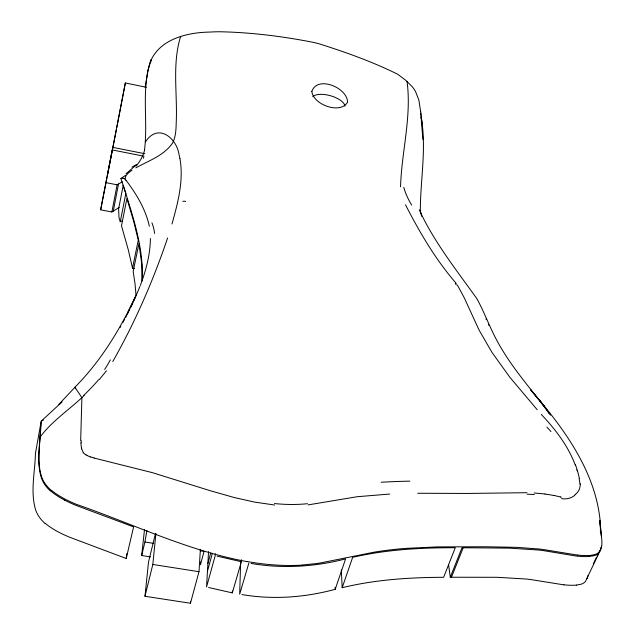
<?xml version="1.0" encoding="UTF-8"?>
<svg xmlns="http://www.w3.org/2000/svg" width="635" height="635" viewBox="0 0 635 635"><rect width="100%" height="100%" fill="white"/><g stroke="black" fill="none" stroke-linecap="round" stroke-linejoin="round"><path stroke-width="0.95" d="M150.4 238.538C150.225 254.667 145.994 270.478 140.303 285.48M59.976 403.844L41.188 421.156L40.434 433.435M208.605 587.486L232.307 592.899L241.356 561.729L241.419 559.745M240.625 562.697L239.681 594.201L248.841 563.062M144.542 149.82C148.098 120.928 141.375 91.059 149.963 62.69C158.98 39.045 187.206 32.401 209.955 32.067A153.861 134.088 4.6 0 1 219.408 31.75C250.722 32.337 281.964 36.258 312.69 42.227A132.54 116.443 0.4 0 1 319.08 43.791C345.694 52.229 372.261 61.643 397.296 74.057A40.14 35.941 -8.3 0 1 398.375 74.755L406.122 80.597L412.266 86.733A38.91 34.758 -8.8 0 1 415.576 91.646L418.878 100.084L420.616 111.45M232.307 592.899L232.378 590.939M142.24 279.717C143.581 249.761 134.326 220.742 125.484 192.5M142.01 281.067L141.811 264.533L138.946 243.53L133.167 271.518L135.057 283.956L136.033 295.712M215.321 553.688L215.217 555.633L206.565 586.938L208.55 551.601M155.504 533.368L148.519 561.999L144.978 596.281L190.46 603.25L198.993 571.698L200.39 549.346M200.628 561.864L200.446 564.769L204.065 551.378L200.192 550.759M190.46 603.25L190.587 601.289M39.965 438.698C39.14 451.215 37.608 464.248 41.489 476.417A44.633 29.654 9.3 0 0 51.229 490.395M39.941 437.825L40.346 434.411M39.854 438.825L39.91 438.166M40.061 437.594C38.925 450.81 37.282 464.637 41.283 477.528A44.609 29.67 9.3 0 0 50.3 490.879M39.965 437.491L40.997 422.251L35.433 453.477C35.052 472.019 30.226 491.093 35.465 509.341A43.95 30.012 8.9 0 0 44.99 523.399M144.978 596.281L152.821 564.467L155.916 533.416M150.495 556.911L141.676 555.53L144.526 529.431M45.196 523.288A56.301 38.259 9.3 0 0 49.911 526.875L51.808 528.145A47.069 32.123 9.1 0 0 53.181 529.019L53.673 529.32A80.55 54.181 9.9 0 0 59.23 532.44A106.299 70.604 10.5 0 0 69.477 537.17L126.23 558.506L126.825 553.601M125.222 179.308C124.428 175.522 129.159 172.236 132.001 170.188M141.676 555.53L144.923 541.996L146.915 530.447M601.615 546.187L600.837 549.124L599.329 551.736M119.174 207.47L111.879 211.979L100.655 209.828L112.181 149.923L144.05 156.226M107.196 176.506L125.341 82.963L146.391 87.281M125.341 82.963L116.816 127.484M111.879 211.979L117.11 184.809L122.237 181.848M113.276 211.177L118.515 184.023M100.655 209.828L107.013 177.459M107.712 173.887L116.443 129.413M145.193 87.519L147.995 70.469L151.162 59.642L150.606 62.468M122.563 220.559L120.261 221.758L125.849 193.365M132.517 268.121L138.271 240.181L133.866 222.052L126.897 198.493L121.499 225.822L128.262 249.73L132.517 268.121L134.406 268.47M126.23 558.506L133.588 526.883L75.906 505.349A107.855 69.723 10.8 0 1 64.579 500.126M207.883 563.428L210.725 553.069M207.447 571.23L212.376 553.291M171.974 223.957C177.903 202.827 183.84 180.626 179.943 158.552M58.857 404.392L74.954 387.255L81.891 397.637L80.693 440.198M167.584 238.006C153.17 280.718 135.049 322.302 112.792 361.505M145.439 86.677L145.732 85.82M143.732 157.202L143.351 158.282M241.943 594.558C272.979 599.877 304.887 597.511 335.201 589.32L345.591 558.903C314.817 566.841 282.519 568.904 251.135 563.436M342.178 587.7L352.647 557.339C386.247 549.561 420.878 547.648 455.271 547.743L443.635 577.294C409.599 577.429 375.341 579.62 342.178 587.7L341.297 569.897M180.618 36.473C172.037 64 177.467 93.377 176.26 121.714C176.046 128.873 175.958 136.573 172.569 143.042C163.901 155.694 148.606 160.695 135.795 167.894M139.938 286.425L134.755 298.783M563.983 584.875L531.9 579.747A138.898 92.805 30 0 0 526.312 579.025L496.999 577.294L450.278 577.239L461.994 547.743L509.27 548.132L538.932 550.045A141.018 91.861 29.3 0 1 544.592 550.807L575.572 555.95A68.445 40.576 25.1 0 0 588.931 556.522M451.469 577.239L463.201 547.743M600.377 550.124L585.541 581.319A18.709 11.557 26.9 0 1 580.866 584.287L576.334 585.089M133.89 300.704L134.326 299.744M593.28 564.023L596.186 557.784M597.019 556.006L598.265 553.331M133.001 302.633L130.691 307.483M128.159 311.785L135.644 296.227C120.134 329.374 100.782 361.22 74.851 387.271M128.754 311.396L129.738 309.435M128.429 312.055L127.079 314.682M125.706 317.325L126.746 315.341M123.92 320.659L124.643 319.326M123.015 322.334L123.563 321.326M120.19 327.406L120.761 326.39M106.434 370.8L99.251 379.651M40.108 437.063C52.268 420.68 69.659 409.496 84.201 395.462M145.494 141.899C157.94 122.563 176.673 137.898 179.062 154.757A302.943 86.749 27.4 0 1 179.927 158.544M598.519 553.117L600.178 550.593A37.814 22.796 25.9 0 0 601.154 547.092M125.976 173.831L136.66 164.552M62.055 401.907L60.325 403.519M575.628 494.355L574.413 495.244M125.42 175.466L120.896 178.491L123.166 185.364M43.426 420.116L41.188 421.156M120.896 178.491L123.754 178.268M308.078 504.896L357.14 496.729L389.66 494.038M588.891 556.458L593.55 555.792A19.082 11.47 26.4 0 0 598.551 553.141M302.355 565.007L316.016 563.602A190.175 119.658 15 0 0 320.754 562.888L374.84 552.037A503.753 369.983 41.3 0 1 405.932 548.378L437.515 546.886L485.799 546.759L517.073 547.37L539.377 549.029A141.097 91.829 29.2 0 1 545.036 549.791L577.564 555.101M417.703 493.268L467.654 493.443L526.971 492.697M534.194 492.998L545.028 493.982M274.622 505.023L254.286 502.055L233.998 497.459L209.971 490.633L152.336 472.638L94.091 458.049M152.821 564.467L198.993 571.698M144.923 541.996L153.654 543.377M247.205 561.642C187.682 550.783 132.953 523.946 76.136 504.238A107.91 69.691 10.8 0 1 65.707 499.467A81.788 53.507 10.3 0 1 60.071 496.324L59.563 496.03A47.8 31.742 9.5 0 1 58.166 495.157L56.237 493.879A57.174 37.798 9.7 0 1 51.435 490.291M105.759 182.602L117.11 184.809M241.356 561.729L217.154 556.157M112.689 147.352L144.78 153.71M554.022 495.451L560.586 496.999M561.38 497.189L560.697 497.022M90.734 456.906L91.932 457.335A87.36 59.388 -2.7 0 0 94.131 458.002M123.817 178.3L124.809 178.935M87.392 455.517L86.003 454.843M85.431 454.509L84.884 454.136A11.112 8.199 -8.8 0 1 83.336 452.684M541.274 414.385C555.268 429.244 568.087 445.73 575.246 465.05M537.234 409.765L509.707 377.087L491.911 352.29L479.131 330.184L464.106 297.49L457.335 284.988M83.312 452.692L81.597 448.739M125.928 180.094C136.295 193.921 145.653 209.137 149.336 226.243M549.275 413.647L539.575 400.399L530.749 389.961L544.544 406.662L550.521 415.219M456.295 283.464C435.729 259.794 419.775 232.632 405.519 204.811M485.997 318.992L486.283 319.627M488.553 324.66L488.831 325.279M419.243 209.796C434.046 242.046 456.501 270.081 476.964 298.807C483.679 311.031 488.545 324.152 494.84 336.59C507.857 362.299 526.772 384.215 544.544 406.662L539.575 400.399C570.817 437.602 600.258 481.894 600.742 532.217L601.48 536.607L599.71 520.351L600.742 532.217L600.281 530.019M123.38 185.769L123.222 185.277L118.61 208.907L118.999 217.678L120.261 221.758M123.19 185.436L123.706 186.769M123.515 186.436L124.365 188.778M123.841 187.436L124.008 187.936M124.166 188.436L124.857 190.294M124.333 188.944L125.19 191.31M124.992 190.968L125.516 192.334M125.151 191.484L125.682 192.85M576.794 469.614L577.223 471.035M579.12 478.663L579.953 483.648M420.775 114.903L420.688 113.141M420.949 115.872L421.045 116.419M421.14 116.967C426.712 147.844 420.433 179.054 420.338 209.947A143.018 66.215 20.3 0 0 421.719 216.352M420.846 117.578L421.092 119.086M81.375 447.516L80.843 442.809M421.315 120.602L422.918 139.589M448.572 564.642L450.278 577.239M407.019 81.375C411.829 116.753 401.542 151.717 400.558 186.857M420.751 111.522L422.061 123.658M335.113 587.351L335.201 589.32M98.56 379.77A165.148 59.968 -28.9 0 1 83.606 395.502M110.355 359.847A224.909 166.116 42.2 0 1 104.648 369.459M182.848 201.422A261.541 25.511 -63.7 0 1 185.611 201.573M81.256 442.905A152.067 100.925 29 0 1 81.074 440.293M81.693 448.739A53.038 38.203 8.4 0 1 81.463 447.508M85.955 454.89A6.731 4.993 -9.9 0 1 85.415 454.573M90.646 457.009A42.204 29.789 -5 0 1 87.305 455.605M307.499 503.706A124.142 83.272 16.5 0 1 274.463 503.539M381.23 482.259A659.305 364.895 25.3 0 1 409.861 481.155M527.074 494.197A296.902 254.508 67.4 0 1 534.265 494.554M545.02 494.086A137.493 121.682 67.1 0 1 554.014 495.562M574.604 495.451A22.066 17.177 43.9 0 1 561.546 498.642M575.54 494.284A23.392 16.486 28.6 0 0 580.128 485.656A22.162 15.423 34.2 0 0 580.16 484.545M580.192 483.743A28.765 17.986 46.5 0 1 580.207 484.37M577.437 470.829A110.728 65.326 -69.3 0 1 579.366 478.457M575.453 464.812A136.319 78.28 -70.8 0 1 577.017 469.376M550.95 431.538A385.643 41.839 56.2 0 1 546.894 427.085M455.287 283.496A96.885 49.268 17.6 0 1 456.359 285.004M411.702 205.129A167.029 79.565 17.4 0 1 403.796 187.373M312.73 96.71A17.129 7.406 15.4 0 1 330.954 95.869A17.129 7.406 15.4 0 1 344.932 106.196M302.411 565.134A164.798 104.894 15.5 0 1 247.213 561.538M577.54 555.038A65.453 38.798 25.2 0 0 590.098 555.466L594.622 554.625A18.986 11.398 26.4 0 0 599.345 551.744M601.401 536.591A79.272 48.276 24.7 0 1 601.726 546.219M75.541 388.755A16.716 0.445 61.2 0 1 74.914 387.35M132.001 167.116A43.109 23.503 -50.4 0 1 136.168 164.894M144.613 149.836A145.621 68.564 9.1 0 1 135.969 166.124M125.206 179.427A63.675 15.042 -86.9 0 1 125.913 180.237M151.908 222.798A201.493 60.341 -56.7 0 1 154.575 233.45M576.374 585.16A64.524 39.37 25.7 0 1 563.967 584.819M587.883 575.596A38.219 23.685 26.3 0 1 587.081 578.675M64.595 500.11A81.748 53.53 10.3 0 1 59.857 497.443L59.349 497.142A47.776 31.75 9.4 0 1 57.952 496.268L56.023 494.998A56.856 37.624 9.6 0 1 50.49 490.784M311.849 91.345C312.984 104.64 340.503 114.649 347.528 102.219C347.734 87.924 317.452 75.073 311.849 91.345"/></g></svg>
